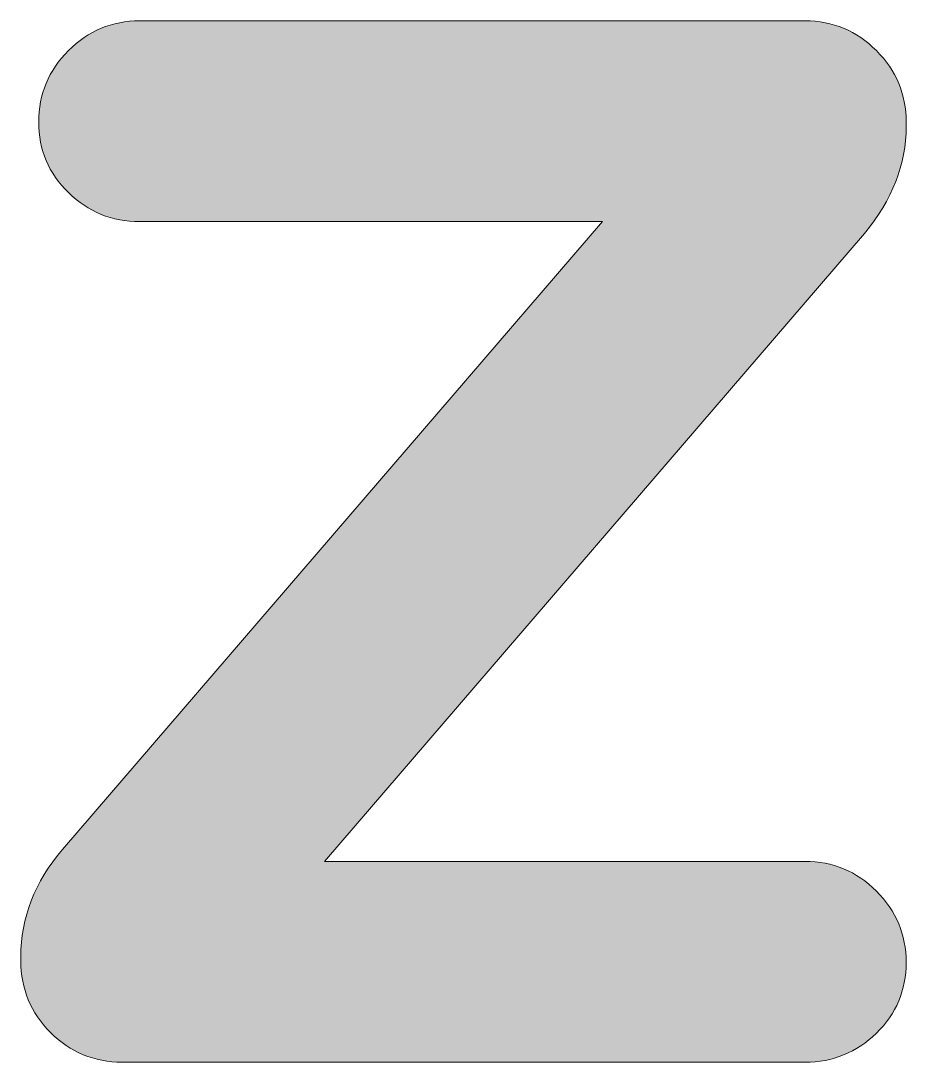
# Model space of a CAD drawing. Header units: inches. Extents: x 10 to 279, y -157 to -9.
# Drawn here: x 30.158 to 32.886, y -75.704 to -72.494 of the extents above; entities that cross this region are included whole.
import ezdxf

# ---------------------------------------------------------------- set-up
doc = ezdxf.new("R2010")
doc.units = ezdxf.units.IN
doc.header["$MEASUREMENT"] = 0
doc.layers.add('Layer 1', color=7, linetype='Continuous')

# ---------------------------------------------------------------- blocks, each defined once
blk = doc.blocks.new('block 18')
at = {"layer": 'Layer 1'}
h = blk.add_hatch(color=7, dxfattribs=at)
h.dxf.hatch_style = 2
edge = h.paths.add_edge_path()
edge.add_spline(control_points=[(30.4693, -75.7044), (30.3837, -75.7044), (30.3103, -75.6739), (30.2491, -75.6128), (30.188, -75.5516), (30.1575, -75.4783), (30.1575, -75.3926), (30.1575, -75.3926), (30.1575, -75.3789), (30.1575, -75.3789), (30.1575, -75.2595), (30.2002, -75.1494), (30.2858, -75.0486), (30.2858, -75.0486), (31.9507, -73.1132), (31.9507, -73.1132), (31.9507, -73.1132), (30.5242, -73.1132), (30.5242, -73.1132), (30.4386, -73.1132), (30.3652, -73.0834), (30.3043, -73.0238), (30.2429, -72.9642), (30.2125, -72.8917), (30.2125, -72.8061), (30.2125, -72.7205), (30.2429, -72.6471), (30.3043, -72.5859), (30.3652, -72.5248), (30.4386, -72.4941), (30.5242, -72.4941), (30.5242, -72.4941), (32.5742, -72.4941), (32.5742, -72.4941), (32.6598, -72.4941), (32.7332, -72.5248), (32.7944, -72.5859), (32.8555, -72.6471), (32.8862, -72.7205), (32.8862, -72.8061), (32.8862, -72.8061), (32.8862, -72.8198), (32.8862, -72.8198), (32.8862, -72.9359), (32.8433, -73.046), (32.7577, -73.1499), (32.7577, -73.1499), (31.093, -75.0853), (31.093, -75.0853), (31.093, -75.0853), (32.5742, -75.0853), (32.5742, -75.0853), (32.6598, -75.0853), (32.7332, -75.1158), (32.7944, -75.177), (32.8555, -75.2383), (32.8862, -75.3115), (32.8862, -75.3971), (32.8862, -75.4827), (32.8555, -75.5554), (32.7944, -75.615), (32.7332, -75.6746), (32.6598, -75.7044), (32.5742, -75.7044), (32.5742, -75.7044), (30.4693, -75.7044), (30.4693, -75.7044)], knot_values=[0, 0, 0, 0, 1, 1, 1, 2, 2, 2, 3, 3, 3, 4, 4, 4, 5, 5, 5, 6, 6, 6, 7, 7, 7, 8, 8, 8, 9, 9, 9, 10, 10, 10, 11, 11, 11, 12, 12, 12, 13, 13, 13, 14, 14, 14, 15, 15, 15, 16, 16, 16, 17, 17, 17, 18, 18, 18, 19, 19, 19, 20, 20, 20, 21, 21, 21, 22, 22, 22, 22], degree=3, periodic=1)
at = {"layer": 'Layer 1', "lineweight": 0}
blk.add_open_spline([(30.4693, -75.7044), (30.3837, -75.7044), (30.3103, -75.6739), (30.2491, -75.6128), (30.188, -75.5516), (30.1575, -75.4783), (30.1575, -75.3926), (30.1575, -75.3926), (30.1575, -75.3789), (30.1575, -75.3789), (30.1575, -75.2595), (30.2002, -75.1494), (30.2858, -75.0486), (30.2858, -75.0486), (31.9507, -73.1132), (31.9507, -73.1132), (31.9507, -73.1132), (30.5242, -73.1132), (30.5242, -73.1132), (30.4386, -73.1132), (30.3652, -73.0834), (30.3043, -73.0238), (30.2429, -72.9642), (30.2125, -72.8917), (30.2125, -72.8061), (30.2125, -72.7205), (30.2429, -72.6471), (30.3043, -72.5859), (30.3652, -72.5248), (30.4386, -72.4941), (30.5242, -72.4941), (30.5242, -72.4941), (32.5742, -72.4941), (32.5742, -72.4941), (32.6598, -72.4941), (32.7332, -72.5248), (32.7944, -72.5859), (32.8555, -72.6471), (32.8862, -72.7205), (32.8862, -72.8061), (32.8862, -72.8061), (32.8862, -72.8198), (32.8862, -72.8198), (32.8862, -72.9359), (32.8433, -73.046), (32.7577, -73.1499), (32.7577, -73.1499), (31.093, -75.0853), (31.093, -75.0853), (31.093, -75.0853), (32.5742, -75.0853), (32.5742, -75.0853), (32.6598, -75.0853), (32.7332, -75.1158), (32.7944, -75.177), (32.8555, -75.2383), (32.8862, -75.3115), (32.8862, -75.3971), (32.8862, -75.4827), (32.8555, -75.5554), (32.7944, -75.615), (32.7332, -75.6746), (32.6598, -75.7044), (32.5742, -75.7044), (32.5742, -75.7044), (30.4693, -75.7044), (30.4693, -75.7044)], degree=3, knots=[0, 0, 0, 0, 1, 1, 1, 2, 2, 2, 3, 3, 3, 4, 4, 4, 5, 5, 5, 6, 6, 6, 7, 7, 7, 8, 8, 8, 9, 9, 9, 10, 10, 10, 11, 11, 11, 12, 12, 12, 13, 13, 13, 14, 14, 14, 15, 15, 15, 16, 16, 16, 17, 17, 17, 18, 18, 18, 19, 19, 19, 20, 20, 20, 21, 21, 21, 22, 22, 22, 22], dxfattribs=at)

msp = doc.modelspace()

# ---------------------------------------------------------------- block references
at = {"layer": 'Layer 1'}
msp.add_blockref('block 18', (0, 0), dxfattribs=at)

doc.saveas('drawing.dxf')
